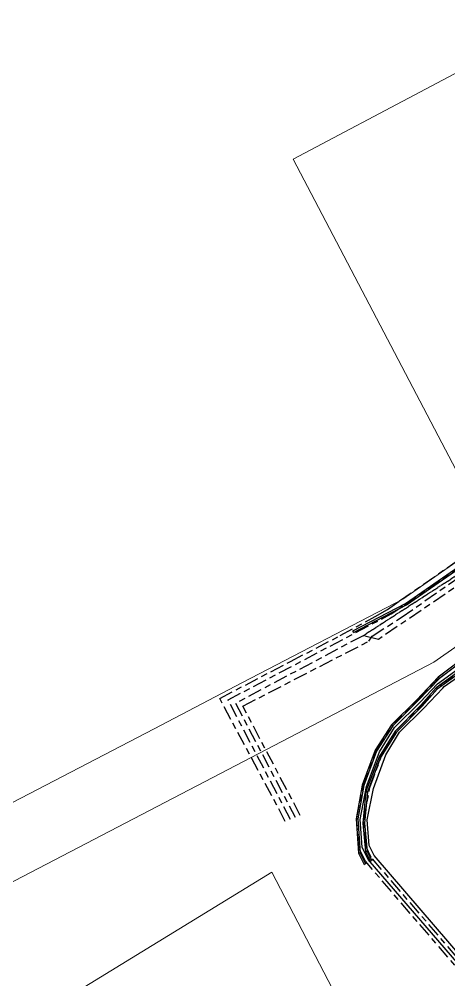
# Model space of a CAD drawing. Header units: metres. Extents: x 301589 to 305563, y 6268713 to 6270518.
# Drawn here: x 303237.3 to 303359.1, y 6269065.9 to 6269338.6 of the extents above; entities that cross this region are included whole.
import ezdxf

# ---------------------------------------------------------------- set-up
doc = ezdxf.new("R2010")
doc.units = ezdxf.units.M
doc.linetypes.add('Cable Exist OH', pattern=[1, 1, 0])
doc.linetypes.add('Cable Exist UG', pattern=[8.2, 4, -1.2, 1.8, -1.2])
for name, color, linetype in [('_User Miscellaneous12', 7, 'Continuous'), ('Duct_SP_EXT', 7, 'Continuous'), ('Mains_HV_EXT', 1, 'Continuous'), ('Mains_SL_EXT', 3, 'Continuous'), ('Mains_TR_EXT', 6, 'Continuous')]:
    doc.layers.add(name, color=color, linetype=linetype)
doc.layers.add('Cadastre Land Parcels_SP_EXT', color=7, linetype='Continuous', lineweight=5)
doc.layers.add('Cadastre Roads_SP_EXT', color=9, linetype='Continuous', lineweight=5)
doc.styles.get("Standard").update_dxf_attribs({"font": 'arial.ttf'})
doc.linetypes.add('Cable P UG', pattern='A,6,-0.5,["P",Standard,S=1.7,R=0,X=0.5,Y=-1],-2.9', length=9.4)

msp = doc.modelspace()

# ---------------------------------------------------------------- linework, layer by layer
at = {"layer": '_User Miscellaneous12'}
for p, q in [((303346.85, 6269172.751), (303372.011, 6269190.302)), ((303347.1, 6269172.339), (303372.286, 6269189.909)), ((303331.915, 6269164.954), (303346.85, 6269172.751)), ((303332.137, 6269164.528), (303347.1, 6269172.339)), ((303346.85, 6269172.751), (303346.975, 6269172.545)), ((303347.1, 6269172.339), (303346.975, 6269172.545)), ((303380.875, 6269167.106), (303355.556, 6269148.808)), ((303381.15, 6269166.713), (303355.881, 6269148.451)), ((303331.915, 6269164.954), (303332.026, 6269164.741)), ((303332.137, 6269164.528), (303332.026, 6269164.741)), ((303365.305, 6269158.728), (303356.143, 6269151.839)), ((303365.581, 6269158.334), (303356.463, 6269151.479)), ((303356.143, 6269151.839), (303350.039, 6269145.45)), ((303356.463, 6269151.479), (303350.381, 6269145.114)), ((303356.143, 6269151.839), (303356.303, 6269151.659)), ((303356.463, 6269151.479), (303356.303, 6269151.659)), ((303355.556, 6269148.808), (303351.221, 6269143.905)), ((303355.881, 6269148.451), (303351.572, 6269143.577)), ((303355.556, 6269148.808), (303355.719, 6269148.63)), ((303355.881, 6269148.451), (303355.719, 6269148.63)), ((303350.039, 6269145.45), (303342.866, 6269138.348)), ((303350.381, 6269145.114), (303343.242, 6269138.045)), ((303351.221, 6269143.905), (303343.91, 6269136.487)), ((303350.039, 6269145.45), (303350.21, 6269145.282)), ((303350.381, 6269145.114), (303350.21, 6269145.282)), ((303351.221, 6269143.905), (303351.397, 6269143.741)), ((303351.572, 6269143.577), (303344.288, 6269136.187)), ((303351.572, 6269143.577), (303351.397, 6269143.741)), ((303342.866, 6269138.348), (303338.233, 6269131.077)), ((303342.866, 6269138.348), (303343.054, 6269138.197)), ((303343.242, 6269138.045), (303338.664, 6269130.862)), ((303343.91, 6269136.487), (303339.348, 6269129.217)), ((303344.288, 6269136.187), (303339.781, 6269129.003)), ((303343.242, 6269138.045), (303343.054, 6269138.197)), ((303343.91, 6269136.487), (303344.099, 6269136.337)), ((303344.288, 6269136.187), (303344.099, 6269136.337)), ((303338.233, 6269131.077), (303334.532, 6269121.184)), ((303338.664, 6269130.862), (303334.997, 6269121.058)), ((303338.233, 6269131.077), (303338.448, 6269130.97)), ((303338.664, 6269130.862), (303338.448, 6269130.97)), ((303339.348, 6269129.217), (303335.645, 6269119.388)), ((303339.781, 6269129.003), (303336.116, 6269119.277)), ((303339.348, 6269129.217), (303339.564, 6269129.11)), ((303339.781, 6269129.003), (303339.564, 6269129.11)), ((303334.532, 6269121.184), (303332.893, 6269111.64)), ((303334.997, 6269121.058), (303333.376, 6269111.615)), ((303334.532, 6269121.184), (303334.764, 6269121.121)), ((303335.645, 6269119.388), (303334.718, 6269110.406)), ((303334.997, 6269121.058), (303334.764, 6269121.121)), ((303336.116, 6269119.277), (303335.2, 6269110.404)), ((303335.645, 6269119.388), (303335.88, 6269119.332)), ((303336.116, 6269119.277), (303335.88, 6269119.332)), ((303332.893, 6269111.64), (303333.536, 6269101.858)), ((303332.893, 6269111.64), (303333.135, 6269111.627)), ((303333.376, 6269111.615), (303333.135, 6269111.627)), ((303333.376, 6269111.615), (303334.009, 6269101.983)), ((303334.718, 6269110.406), (303335.504, 6269102.258)), ((303334.718, 6269110.406), (303334.959, 6269110.405)), ((303335.2, 6269110.404), (303334.959, 6269110.405)), ((303335.2, 6269110.404), (303335.973, 6269102.398)), ((303333.536, 6269101.858), (303333.772, 6269101.92)), ((303333.536, 6269101.858), (303335.093, 6269098.665)), ((303334.009, 6269101.983), (303333.772, 6269101.92)), ((303334.009, 6269101.983), (303335.525, 6269098.875)), ((303335.504, 6269102.258), (303335.738, 6269102.328)), ((303335.504, 6269102.258), (303336.921, 6269099.562)), ((303335.973, 6269102.398), (303335.738, 6269102.328)), ((303335.973, 6269102.398), (303337.346, 6269099.785)), ((303335.093, 6269098.665), (303335.309, 6269098.77)), ((303335.525, 6269098.875), (303335.309, 6269098.77)), ((303336.921, 6269099.562), (303337.133, 6269099.673)), ((303337.346, 6269099.785), (303337.133, 6269099.673))]:
    msp.add_line(p, q, dxfattribs=at)
at = {"layer": 'Cadastre Land Parcels_SP_EXT', "linetype": 'Continuous'}
msp.add_lwpolyline([(303366.062, 6269211.863), (303387.437, 6269218.776), (303397.175, 6269224.92), (303404.796, 6269233.239), (303418.741, 6269240.472), (303426.624, 6269252.672), (303412.561, 6269279.135), (303403.169, 6269313.823), (303390.101, 6269338.608), (303315.013, 6269298.845), (303362.243, 6269208.572), (303366.062, 6269211.863)], close=True, dxfattribs=at)
msp.add_lwpolyline([(303354.281, 6269009.127), (303308.962, 6269096.499), (303308.938, 6269096.485), (303242.68, 6269055.867)], dxfattribs=at)
at = {"layer": 'Cadastre Roads_SP_EXT', "linetype": 'Continuous'}
msp.add_lwpolyline([(303164.096, 6269056.625), (303294.377, 6269124.539), (303354.905, 6269156.092), (303361.81, 6269160.915), (303451.74, 6269223.736), (303445.447, 6269232.124), (303439.954, 6269239.442), (303371.176, 6269191.5), (303346.092, 6269174.002), (303300.628, 6269150.306), (303275.55, 6269137.217), (303232.989, 6269115.003), (303165.343, 6269079.769), (303163.638, 6269078.878), (303096.732, 6269043.928), (303076.529, 6269033.434), (303017.311, 6269002.462), (302963.238, 6268974.204), (302908.688, 6268945.752), (302851.831, 6268916.042), (302855.119, 6268906.89), (302858.553, 6268897.333), (303106.324, 6269026.618), (303164.096, 6269056.625)], close=True, dxfattribs=at)
at = {"layer": 'Duct_SP_EXT'}
for p, q in [((303346.85, 6269172.751), (303372.011, 6269190.302)), ((303347.1, 6269172.339), (303372.286, 6269189.909)), ((303331.915, 6269164.954), (303346.85, 6269172.751)), ((303332.137, 6269164.528), (303347.1, 6269172.339)), ((303346.85, 6269172.751), (303346.975, 6269172.545)), ((303347.1, 6269172.339), (303346.975, 6269172.545)), ((303380.875, 6269167.106), (303355.556, 6269148.808)), ((303381.15, 6269166.713), (303355.881, 6269148.451)), ((303331.915, 6269164.954), (303332.026, 6269164.741)), ((303332.137, 6269164.528), (303332.026, 6269164.741)), ((303365.305, 6269158.728), (303356.143, 6269151.839)), ((303365.581, 6269158.334), (303356.463, 6269151.479)), ((303356.143, 6269151.839), (303350.039, 6269145.45)), ((303356.463, 6269151.479), (303350.381, 6269145.114)), ((303356.143, 6269151.839), (303356.303, 6269151.659)), ((303356.463, 6269151.479), (303356.303, 6269151.659)), ((303355.556, 6269148.808), (303351.221, 6269143.905)), ((303355.881, 6269148.451), (303351.572, 6269143.577)), ((303355.556, 6269148.808), (303355.719, 6269148.63)), ((303355.881, 6269148.451), (303355.719, 6269148.63)), ((303350.039, 6269145.45), (303342.866, 6269138.348)), ((303350.381, 6269145.114), (303343.242, 6269138.045)), ((303351.221, 6269143.905), (303343.91, 6269136.487)), ((303350.039, 6269145.45), (303350.21, 6269145.282)), ((303350.381, 6269145.114), (303350.21, 6269145.282)), ((303351.221, 6269143.905), (303351.397, 6269143.741)), ((303351.572, 6269143.577), (303344.288, 6269136.187)), ((303351.572, 6269143.577), (303351.397, 6269143.741)), ((303342.866, 6269138.348), (303338.233, 6269131.077)), ((303342.866, 6269138.348), (303343.054, 6269138.197)), ((303343.242, 6269138.045), (303338.664, 6269130.862)), ((303343.91, 6269136.487), (303339.348, 6269129.217)), ((303344.288, 6269136.187), (303339.781, 6269129.003)), ((303343.242, 6269138.045), (303343.054, 6269138.197)), ((303343.91, 6269136.487), (303344.099, 6269136.337)), ((303344.288, 6269136.187), (303344.099, 6269136.337)), ((303338.233, 6269131.077), (303334.532, 6269121.184)), ((303338.664, 6269130.862), (303334.997, 6269121.058)), ((303338.233, 6269131.077), (303338.448, 6269130.97)), ((303338.664, 6269130.862), (303338.448, 6269130.97)), ((303339.348, 6269129.217), (303335.645, 6269119.388)), ((303339.781, 6269129.003), (303336.116, 6269119.277)), ((303339.348, 6269129.217), (303339.564, 6269129.11)), ((303339.781, 6269129.003), (303339.564, 6269129.11)), ((303334.532, 6269121.184), (303332.893, 6269111.64)), ((303334.997, 6269121.058), (303333.376, 6269111.615)), ((303334.532, 6269121.184), (303334.764, 6269121.121)), ((303335.645, 6269119.388), (303334.718, 6269110.406)), ((303334.997, 6269121.058), (303334.764, 6269121.121)), ((303336.116, 6269119.277), (303335.2, 6269110.404)), ((303335.645, 6269119.388), (303335.88, 6269119.332)), ((303336.116, 6269119.277), (303335.88, 6269119.332)), ((303332.893, 6269111.64), (303333.536, 6269101.858)), ((303332.893, 6269111.64), (303333.135, 6269111.627)), ((303333.376, 6269111.615), (303333.135, 6269111.627)), ((303333.376, 6269111.615), (303334.009, 6269101.983)), ((303334.718, 6269110.406), (303335.504, 6269102.258)), ((303334.718, 6269110.406), (303334.959, 6269110.405)), ((303335.2, 6269110.404), (303334.959, 6269110.405)), ((303335.2, 6269110.404), (303335.973, 6269102.398)), ((303333.536, 6269101.858), (303333.772, 6269101.92)), ((303333.536, 6269101.858), (303335.093, 6269098.665)), ((303334.009, 6269101.983), (303333.772, 6269101.92)), ((303334.009, 6269101.983), (303335.525, 6269098.875)), ((303335.504, 6269102.258), (303335.738, 6269102.328)), ((303335.504, 6269102.258), (303336.921, 6269099.562)), ((303335.973, 6269102.398), (303335.738, 6269102.328)), ((303335.973, 6269102.398), (303337.346, 6269099.785)), ((303335.093, 6269098.665), (303335.309, 6269098.77)), ((303335.525, 6269098.875), (303335.309, 6269098.77)), ((303336.921, 6269099.562), (303337.133, 6269099.673)), ((303337.346, 6269099.785), (303337.133, 6269099.673))]:
    msp.add_line(p, q, dxfattribs=at)
at = {"layer": 'Mains_HV_EXT', "linetype": 'Cable Exist UG'}
for points in [[(303312.75, 6269110.9), (303294.154, 6269145.809), (303314.222, 6269156.286), (303328.312, 6269163.622), (303338.243, 6269169.047), (303341.765, 6269171.075), (303345.157, 6269173.515), (303374.944, 6269194.143), (303399.81, 6269212.354), (303409.425, 6269221.047), (303413.292, 6269225.981), (303418.93, 6269235.125), (303420.603, 6269236.669), (303420.603, 6269236.669), (303428.662, 6269244.331), (303431.501, 6269247.854), (303432.898, 6269252.346), (303432.797, 6269257.17), (303419.215, 6269283.681), (303436.118, 6269296.069), (303434.626, 6269298.136), (303420.731, 6269311.969), (303420.218, 6269312.939)], [(303314.208, 6269111.469), (303296.504, 6269145.389), (303342.762, 6269169.774), (303346.519, 6269172.258), (303376.1, 6269192.51), (303401.075, 6269210.801), (303410.894, 6269219.679), (303414.936, 6269224.835), (303420.488, 6269233.841), (303421.97, 6269235.21), (303430.136, 6269242.973), (303433.297, 6269246.896), (303434.904, 6269252.062), (303434.787, 6269257.672), (303421.772, 6269283.076), (303438.901, 6269295.629), (303436.161, 6269299.426), (303422.469, 6269312.879), (303421.651, 6269314.334)], [(303601.848, 6269308.142), (303571.089, 6269296.886), (303533.385, 6269281.286), (303501.965, 6269269.659), (303472.817, 6269255.203), (303429.283, 6269236.814), (303427.183, 6269234.646), (303424.705, 6269232.291), (303423.605, 6269231.275), (303418.223, 6269222.545), (303413.831, 6269216.941), (303403.605, 6269207.696), (303378.411, 6269189.244), (303339.177, 6269162.54), (303334.815, 6269163.619), (303298.624, 6269144.412), (303315.573, 6269112.067)], [(303316.992, 6269112.585), (303300.723, 6269143.623), (303336.476, 6269162.062), (303337.384, 6269163.455), (303345.633, 6269168.762), (303377.255, 6269190.877), (303402.34, 6269209.249), (303412.362, 6269218.31), (303416.579, 6269223.69), (303422.047, 6269232.558), (303423.338, 6269233.75), (303425.775, 6269236.067), (303428.129, 6269238.498), (303428.129, 6269238.498), (303471.983, 6269257.022), (303501.172, 6269271.498), (303532.656, 6269283.148), (303570.363, 6269298.75), (303601.216, 6269310.04)]]:
    msp.add_lwpolyline(points, dxfattribs=at)
at = {"layer": 'Mains_HV_EXT', "linetype": 'Cable P UG'}
msp.add_lwpolyline([(303365.573, 6269066.136), (303336.307, 6269100.128), (303334.584, 6269103.559), (303334.004, 6269111.415), (303335.797, 6269120.79), (303339.448, 6269130.634), (303343.703, 6269137.588), (303351.06, 6269144.712), (303355.901, 6269149.972), (303378.089, 6269166.076), (303442.746, 6269209.822), (303467.817, 6269225.41), (303479.31, 6269231.977), (303498.52, 6269242.451), (303525.189, 6269256.302), (303557.017, 6269270.76), (303566.531, 6269274.557), (303591.996, 6269284.282)], dxfattribs=at)
msp.add_lwpolyline([(303368.182, 6269066.136), (303337.984, 6269101.245), (303336.549, 6269104.102), (303336.018, 6269111.295), (303337.73, 6269120.251), (303341.255, 6269129.756), (303345.125, 6269136.184), (303352.014, 6269143.073), (303357.435, 6269148.741), (303357.801, 6269149.211), (303389.085, 6269171), (303426.233, 6269196.356), (303451.141, 6269212.961), (303460.117, 6269218.274), (303460.117, 6269218.274, -0.0152888), (303493.429, 6269237.432), (303493.429, 6269237.432), (303512.558, 6269247.516), (303518.347, 6269250.624), (303532.434, 6269257.392), (303546.344, 6269263.677), (303558.314, 6269268.684), (303572.786, 6269274.913), (303589.019, 6269281.198)], format="xyb", dxfattribs=at)
at = {"layer": 'Mains_SL_EXT', "linetype": 'Cable Exist OH'}
msp.add_lwpolyline([(303334.815, 6269163.619), (303373.215, 6269188.416), (303411.095, 6269214.453), (303456.8, 6269246.258)], dxfattribs=at)
at = {"layer": 'Mains_TR_EXT', "linetype": 'Cable Exist UG'}
msp.add_lwpolyline([(303364.241, 6269066.136), (303335.469, 6269099.569), (303333.601, 6269103.287), (303332.997, 6269111.469), (303334.83, 6269121.059), (303338.544, 6269131.073), (303342.916, 6269138.218), (303350.343, 6269145.411), (303355.233, 6269150.723), (303377.515, 6269166.895), (303442.202, 6269210.661), (303467.305, 6269226.269), (303478.823, 6269232.85), (303498.05, 6269243.333), (303524.752, 6269257.201), (303556.625, 6269271.681), (303566.168, 6269275.488), (303591.647, 6269285.22)], dxfattribs=at)
msp.add_lwpolyline([(303366.769, 6269066.136), (303337.145, 6269100.687), (303335.567, 6269103.83), (303335.011, 6269111.353), (303336.763, 6269120.52), (303340.351, 6269130.195), (303344.332, 6269136.805), (303351.299, 6269143.772), (303356.677, 6269149.395), (303357.105, 6269149.945), (303388.517, 6269171.823), (303425.674, 6269197.186), (303450.608, 6269213.808), (303459.592, 6269219.125), (303459.592, 6269219.125, -0.01529), (303492.96, 6269238.315), (303492.96, 6269238.315), (303512.088, 6269248.399), (303517.894, 6269251.515), (303532.011, 6269258.299), (303545.945, 6269264.594), (303557.923, 6269269.605), (303572.407, 6269275.838), (303588.663, 6269282.133)], format="xyb", dxfattribs=at)

doc.saveas('drawing.dxf')
